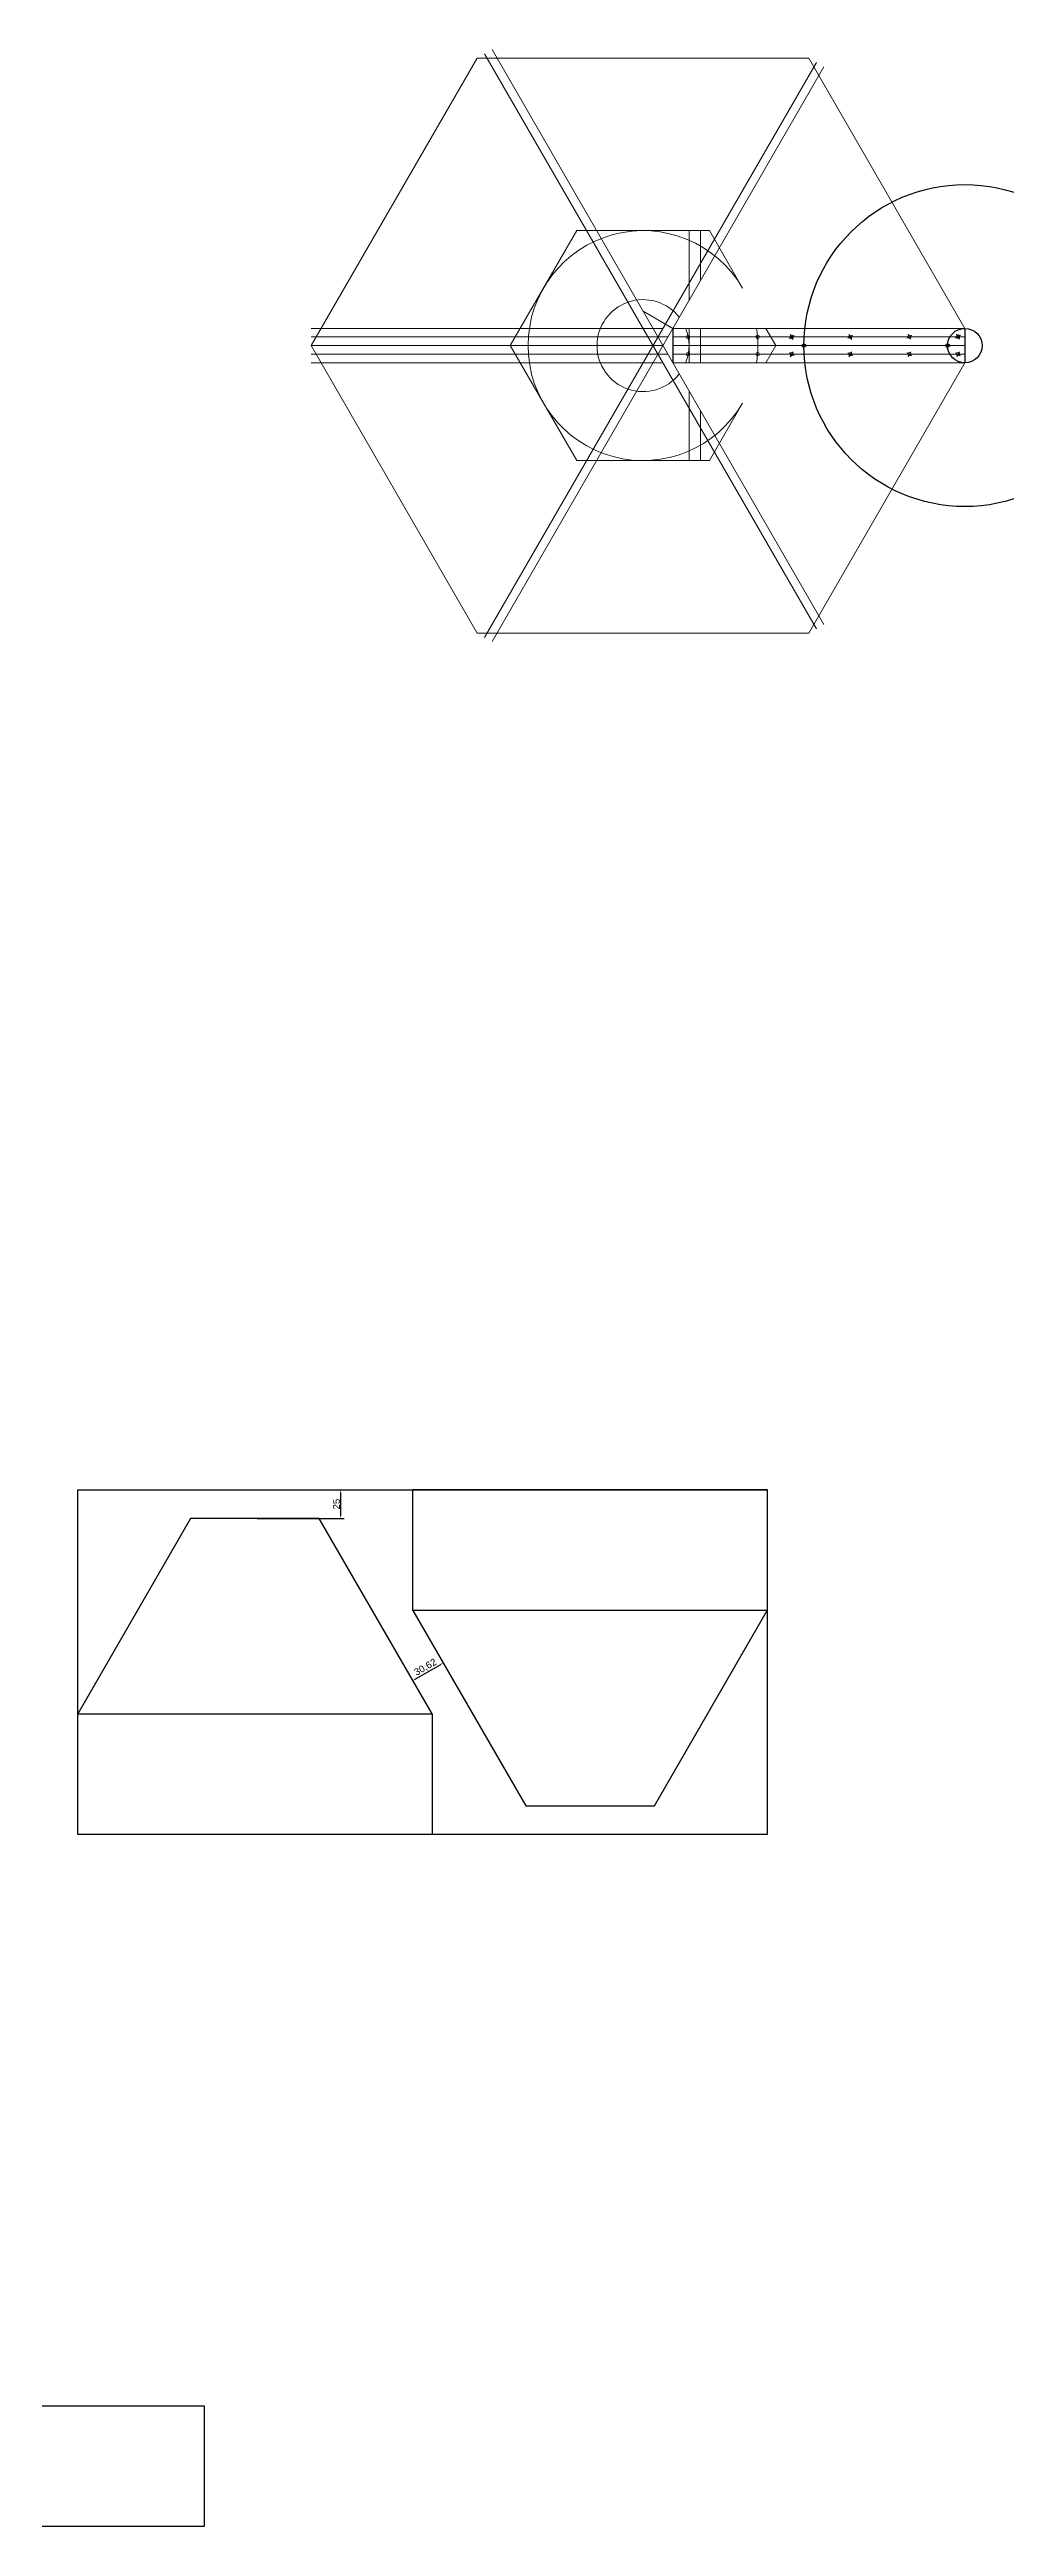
# Model space of a CAD drawing. Header units: millimetres. Extents: x 1388 to 8110, y -1425 to 5021.
# Drawn here: x 4658 to 5491, y -1425 to 729 of the extents above; entities that cross this region are included whole.
import ezdxf

# ---------------------------------------------------------------- set-up
doc = ezdxf.new("R2010")
doc.units = ezdxf.units.MM
doc.styles.get("Standard").update_dxf_attribs({"font": 'arial.ttf'})
doc.dimstyles.new('ISO-25', dxfattribs={"dimtxt": 6, "dimasz": 2.5, "dimexe": 3, "dimexo": 2, "dimtad": 1, "dimtxsty": 'Standard', "dimcen": 2.5, "dimadec": 0, "dimazin": 0, "dimtfac": 1, "dimtmove": 0, "dimatfit": 3, "dimfxl": 1, "dimarcsym": 0})

# ---------------------------------------------------------------- blocks, each defined once
blk = doc.blocks.new('yla')
for p, q in [((4484.5, -1425.2), (4484.5, -1320.2)), ((4484.5, -1320.2), (4792.8, -1320.2)), ((4792.8, -1320.2), (4792.8, -1425.2)), ((4792.8, -1425.2), (4484.5, -1425.2))]:
    blk.add_line(p, q)
blk = doc.blocks.new('ala')
for p, q in [((4503.9, -1028), (4602.1, -1198)), ((4812.2, -1028), (4503.9, -1028)), ((4714.1, -1198), (4812.2, -1028)), ((4602.1, -1198), (4714.1, -1198))]:
    blk.add_line(p, q)
blk = doc.blocks.new('*D89')
at = {"color": 0, "lineweight": -2, "transparency": 16777216}
for p, q in [((4973.8, -688.8), (4972.7, -686.9)), ((4976.3, -688.2), (4998.5, -675.4)), ((5000.3, -673.5), (4999.2, -671.6))]:
    blk.add_line(p, q, dxfattribs=at)
at = {"color": 0, "transparency": 16777216}
for points in [[(4976.1, -687.8), (4976.6, -688.6), (4974.2, -689.5)], [(4998.3, -675), (4998.7, -675.8), (5000.7, -674.2)]]:
    blk.add_solid(points, dxfattribs=at)
at = {"layer": 'Defpoints', "color": 0, "transparency": 16777216}
for p in [(5000.7, -674.2), (5001.3, -675.2), (4974.8, -690.5)]:
    blk.add_point(p, dxfattribs=at)
at = {"color": 0, "transparency": 16777216, "insert": (4985.3, -678.1), "char_height": 6, "attachment_point": 5, "rotation": 30}
blk.add_mtext('30,62', dxfattribs=at)
blk = doc.blocks.new('*D90')
at = {"color": 0, "lineweight": -2, "transparency": 16777216}
for p, q in [((4838.8, -523.5), (4914.5, -523.5)), ((4911.5, -546), (4911.5, -526)), ((4838.8, -548.5), (4914.5, -548.5))]:
    blk.add_line(p, q, dxfattribs=at)
at = {"color": 0, "transparency": 16777216}
for points in [[(4911.1, -526), (4911.9, -526), (4911.5, -523.5)], [(4911.1, -546), (4911.9, -546), (4911.5, -548.5)]]:
    blk.add_solid(points, dxfattribs=at)
at = {"layer": 'Defpoints', "color": 0, "transparency": 16777216}
for p in [(4836.8, -523.5), (4911.5, -523.5), (4836.8, -548.5)]:
    blk.add_point(p, dxfattribs=at)
at = {"color": 0, "transparency": 16777216, "insert": (4907.8, -536), "char_height": 6, "attachment_point": 5, "rotation": 90}
blk.add_mtext('25', dxfattribs=at)

msp = doc.modelspace()

# ---------------------------------------------------------------- linework, layer by layer
at = {"lineweight": 9}
for p, q in [((5036.648, 725.371), (5325.323, 225.371)), ((5036.648, 217.871), (5325.323, 717.871)), ((5043.143, 729.121), (5331.818, 229.121)), ((5043.143, 214.121), (5331.818, 714.121)), ((5174.49, 501.621), (5200.471, 486.621)), ((4885.815, 486.621), (5191.811, 486.621)), ((4885.815, 479.121), (5196.141, 479.121)), ((5200.471, 486.621), (5454.505, 486.621)), ((5200.471, 479.121), (5454.505, 479.121)), ((5301.702, 477.888), (5306.028, 480.394)), ((5305.118, 476.978), (5302.612, 481.304)), ((5352.682, 477.963), (5357.009, 480.469)), ((5356.099, 477.053), (5353.593, 481.379)), ((5404.129, 478.038), (5408.456, 480.545)), ((5407.546, 477.128), (5405.039, 481.455)), ((5446.45, 478.1), (5450.776, 480.607)), ((5449.866, 477.19), (5447.36, 481.517)), ((4885.815, 471.621), (5191.811, 471.621)), ((4885.815, 464.121), (5196.141, 464.121)), ((4885.815, 456.621), (5191.811, 456.621)), ((5200.471, 471.621), (5454.505, 471.621)), ((5200.471, 464.121), (5454.505, 464.121)), ((5200.471, 456.621), (5454.505, 456.621)), ((5289.96, 471.621), (5454.505, 471.621)), ((5301.711, 465.371), (5306.041, 462.871)), ((5305.126, 466.286), (5302.626, 461.956)), ((5352.692, 465.371), (5357.022, 462.871)), ((5356.107, 466.286), (5353.607, 461.956)), ((5404.138, 465.371), (5408.469, 462.871)), ((5407.553, 466.286), (5405.053, 461.956)), ((5446.459, 465.371), (5450.789, 462.871)), ((5449.874, 466.286), (5447.374, 461.956))]:
    msp.add_line(p, q, dxfattribs=at)
at = {"color": 41, "lineweight": 9, "true_color": 0xf4ee51}
for p, q in [((5214.49, 571.621), (5214.49, 510.903)), ((5224.49, 528.223), (5224.49, 571.621)), ((5214.49, 486.621), (5214.49, 456.621)), ((5224.49, 456.621), (5224.49, 486.621)), ((5214.49, 432.339), (5214.49, 371.621)), ((5224.49, 371.621), (5224.49, 415.018))]:
    msp.add_line(p, q, dxfattribs=at)
for p, q in [((5200.471, 486.621), (5200.471, 456.621)), ((5314.505, 469.121), (5314.505, 474.121)), ((5439.505, 469.121), (5439.505, 474.121)), ((5454.505, 486.621), (5454.505, 456.621)), ((5312.005, 471.621), (5317.005, 471.621)), ((5437.005, 471.621), (5442.005, 471.621)), ((4682.622, -523.472), (5282.622, -523.472)), ((4682.622, -823.472), (4682.622, -523.472)), ((5282.622, -523.472), (5282.622, -823.472)), ((5282.622, -823.472), (4682.622, -823.472))]:
    msp.add_line(p, q)
at = {"lineweight": 9}
for points in [[(5454.505, 486.621), (5318.828, 721.621), (5030.153, 721.621), (4885.815, 471.621), (5030.153, 221.621), (5318.828, 221.621), (5454.505, 456.621)], [(5261.093, 521.621), (5232.225, 571.621), (5116.755, 571.621), (5059.02, 471.621), (5116.755, 371.621), (5232.225, 371.621), (5261.093, 421.621)], [(5281.3, 456.621), (5289.96, 471.621), (5281.3, 486.621)]]:
    msp.add_lwpolyline(points, dxfattribs=at)
for centre, radius in [((5454.505, 471.621), 140), ((5454.505, 471.621), 15), ((5314.505, 471.621), 1.5), ((5439.505, 471.621), 1.5)]:
    msp.add_circle(centre, radius)
for centre in [(5213.781, 479.121), (5274.209, 479.121), (5303.865, 479.141), (5354.846, 479.216), (5406.292, 479.291), (5448.613, 479.353), (5213.781, 464.121), (5274.209, 464.121), (5303.876, 464.121), (5354.857, 464.121), (5406.303, 464.121), (5448.624, 464.121)]:
    msp.add_circle(centre, 1.5, dxfattribs=at)
for radius, start, end in [(100, 30, 330), (40, 37.975687, 322.024313), (40, 337.975687, 22.024313), (100, 351.373073, 8.626927)]:
    msp.add_arc((5174.49, 471.621), radius, start, end, dxfattribs=at)

# ---------------------------------------------------------------- block references
for name, p in [('yla', (489.826, 796.749)), ('ala', (470.373, 399.543)), ('yla', (198.131, 601.749)), ('yla', (0, 0))]:
    msp.add_blockref(name, p)
at = {"rotation": 180}
msp.add_blockref('ala', (9494.871, -1746.486), dxfattribs=at)

# ---------------------------------------------------------------- dimensions: what is measured, and where the dimension line sits
for p1, p2, distance, picture, middle in [((4836.775, -548.472), (4836.775, -523.472), -74.723, '*D90', (4907.809, -535.972)), ((4974.783, -690.509), (5001.297, -675.201), 1.212, '*D89', (4985.319, -678.142))]:
    dim = msp.add_aligned_dim(p1=p1, p2=p2, distance=distance, dimstyle='ISO-25')
    dim.commit()
    dim.dimension.update_dxf_attribs({"geometry": picture, "text_midpoint": middle})

doc.saveas('drawing.dxf')
